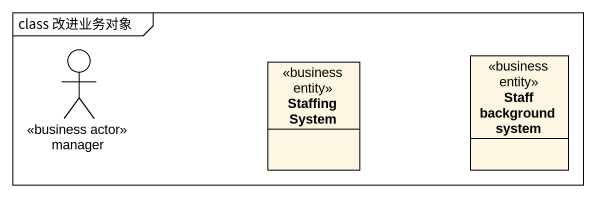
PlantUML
@startuml
mainframe class 改进业务对象
allowmixing
hide circle
hide empty members
actor manager <<business actor>>
class "Staffing System" as Staffing_System <<business entity>>
class "Staff background system" as Staff_background_system <<business entity>>
@enduml
